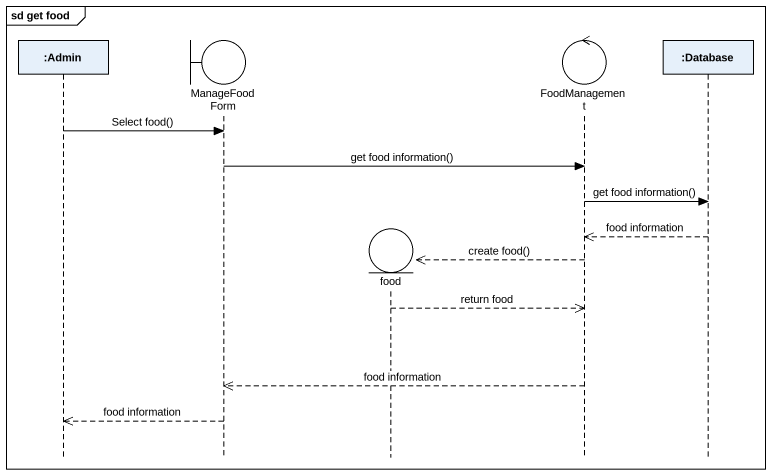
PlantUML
@startuml
mainframe sd get food
hide footbox
participant ":Admin" as Admin
boundary ManageFoodForm
entity food
control FoodManagement
participant ":Database" as Database_

Admin -> ManageFoodForm : Select food()
ManageFoodForm -> FoodManagement : get food information()
FoodManagement -> Database_ : get food information()
Database_ -->> FoodManagement : food information
FoodManagement -->> food ** : create food()
food -->> FoodManagement : return food
FoodManagement -->> ManageFoodForm : food information
ManageFoodForm -->> Admin : food information
@enduml
